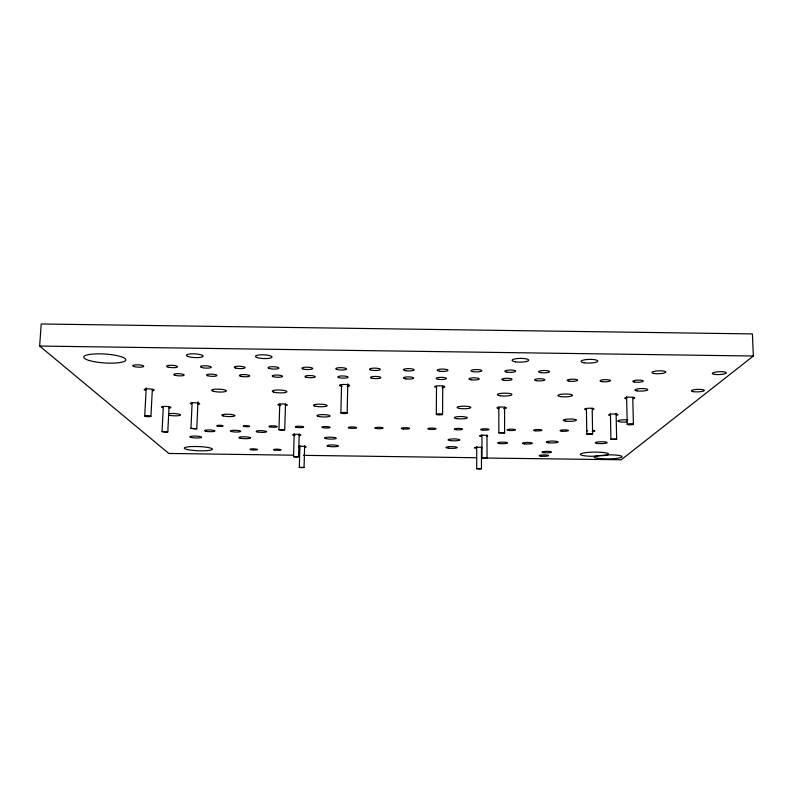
<?xml version="1.0" encoding="UTF-8"?>
<svg xmlns="http://www.w3.org/2000/svg" width="793" height="793" viewBox="0 0 793 793"><rect width="100%" height="100%" fill="white"/><g stroke="black" fill="none" stroke-linecap="round" stroke-linejoin="round"><path stroke-width="1.19" d="M481.47 446.707L481.47 468.722L478.913 469.02L476.692 468.653L476.722 446.647M487.011 434.96L487.021 458.057L484.285 458.384L481.956 457.977L481.966 434.891M436.309 414.293L436.517 386.31M442.563 414.392A3.132 0.575 0.4 0 0 437.994 413.827A3.132 0.575 0.4 0 0 437.746 414.808A3.132 0.575 0.4 0 0 442.563 414.392L442.752 386.161M340.891 412.965L341.525 384.754M347.146 413.054L347.78 383.852M294.213 433.761L293.529 456.679L296.245 457.085L298.564 456.748L299.229 433.83M304.661 445.567L304.046 467.424L301.836 467.721L299.308 467.355L299.942 445.497M285.52 403.984L284.707 429.806L282.823 430.242L278.938 429.717L279.77 404.123M197.982 401.902L196.763 428.706L195.683 428.983L190.944 428.369L192.144 402.547M169.058 406.65L167.799 431.937L166.143 432.244L162.05 431.61L163.308 406.868M150.918 416.335A3.113 0.535 2.8 0 0 146.457 415.611A3.113 0.535 2.8 0 0 146.081 416.513A3.113 0.535 2.8 0 0 150.918 416.335L152.335 389.502M144.713 415.968L146.229 387.817M293.658 455.202L168.79 453.457L39.65 346.055L41.216 323.98L752.398 333.912L753.35 356.017L621.256 459.771L481.956 457.977M586.81 434.148L592.619 433.979L586.81 434.148L586.394 408.544M278.938 429.717L284.707 429.806M610.937 439.302L616.647 439.144L610.937 439.302L610.412 413.411M293.529 456.679L298.564 456.748M299.308 467.355L304.046 467.424M498.856 432.79L504.626 432.879L498.856 432.79L498.797 406.958M162.05 431.61L167.799 431.937M476.692 468.653L481.47 468.722M190.944 428.369L196.763 428.706M39.65 346.055L753.35 356.017M303.541 455.341L476.613 457.749M486.426 457.779L487.021 458.057M632.764 397.372L633.399 424.166M626.609 396.431L627.243 424.354M616.102 413.282L616.647 439.144M592.183 408.127L592.619 433.979M504.546 407.265L504.626 432.879M610.303 415.512A4.629 0.823 -1.1 0 1 609.748 414.352A4.629 0.823 -1.1 0 1 616.28 414.134A4.629 0.823 -1.1 0 1 616.815 415.294M498.995 408.603A4.689 0.872 -0.2 0 1 498.361 407.265A4.689 0.872 -0.2 0 1 505.518 407.374A4.689 0.872 -0.2 0 1 503.644 408.673M586.324 409.822A4.728 0.872 -0.9 0 1 585.63 408.613A4.728 0.872 -0.9 0 1 592.282 408.385A4.728 0.872 -0.9 0 1 592.956 409.594M191.341 403.994A4.728 0.872 2.6 0 1 192.015 402.794A4.728 0.872 2.6 0 1 198.666 403.211A4.728 0.872 2.6 0 1 197.972 404.4M626.51 421.985A6.641 1.15 -1.1 0 1 617.707 420.944A6.641 1.15 -1.1 0 1 627.729 419.884M626.46 398.909A4.986 0.952 -1.3 0 1 625.945 397.571A4.986 0.952 -1.3 0 1 632.983 397.313A4.986 0.952 -1.3 0 1 633.478 398.651M593.382 430.391A4.223 0.704 -0.8 0 1 592.212 431.6M586.77 431.273A4.223 0.704 -0.8 0 1 587.425 430.569M476.107 448.323A3.876 0.605 0.2 0 1 475.057 447.48A3.876 0.605 0.2 0 1 480.429 447.331A3.876 0.605 0.2 0 1 481.47 448.174M481.301 436.447A4.114 0.674 0.1 0 1 480.201 435.506A4.114 0.674 0.1 0 1 485.921 435.337A4.114 0.674 0.1 0 1 487.001 436.279M299.12 447.103A3.846 0.595 1.5 0 1 300.131 446.31A3.846 0.595 1.5 0 1 305.474 446.598A3.846 0.595 1.5 0 1 304.453 447.401M294.966 435.506A4.084 0.664 1.6 0 1 293.4 434.475A4.084 0.664 1.6 0 1 299.645 434.564A4.084 0.664 1.6 0 1 299.03 435.565M145.436 390.315A5.036 0.962 3.1 0 1 145.902 388.976A5.036 0.962 3.1 0 1 152.999 389.432A5.036 0.962 3.1 0 1 152.514 390.771M162.615 407.632A4.669 0.833 2.8 0 1 163.13 406.482A4.669 0.833 2.8 0 1 169.712 406.878A4.669 0.833 2.8 0 1 169.167 408.038M280.653 405.56A4.689 0.872 1.8 0 1 278.779 404.202A4.689 0.872 1.8 0 1 285.936 404.301A4.689 0.872 1.8 0 1 285.302 405.619M342.16 386.36A5.075 1.041 1.3 0 1 340.494 384.764A5.075 1.041 1.3 0 1 348.276 384.873A5.075 1.041 1.3 0 1 347.215 386.429M435.248 387.281A5.075 1.041 0.4 0 1 437.349 385.884A5.075 1.041 0.4 0 1 444.219 386.36A5.075 1.041 0.4 0 1 442.088 387.747M169.623 413.579A6.641 1.15 2.6 0 1 178.96 414.124A6.641 1.15 2.6 0 1 178.187 415.72A6.641 1.15 2.6 0 1 168.84 415.165M597.377 455.697L594.403 456.699A13.937 2.032 -0.7 0 0 605.872 458.899A13.937 2.032 -0.7 0 0 621.9 457.046A13.937 2.032 -0.7 0 0 610.56 454.835L597.377 455.697M608.33 454.419L605.267 455.43L592.173 456.292A14.105 2.092 -0.6 0 1 580.535 454.002A14.105 2.092 -0.6 0 1 596.822 452.119A14.105 2.092 -0.6 0 1 608.33 454.419M341.892 413.381A3.132 0.575 1.3 0 0 347.076 413.203A3.132 0.575 1.3 0 0 343.101 412.439A3.132 0.575 1.3 0 0 341.892 413.381M628.284 424.691A3.083 0.525 -1.1 0 0 633.349 424.305A3.083 0.525 -1.1 0 0 629.335 423.779A3.083 0.525 -1.1 0 0 628.284 424.691M348.92 427.942A4.173 0.714 1.1 0 0 356.146 428.051A4.173 0.714 1.1 0 0 352.35 426.921A4.173 0.714 1.1 0 0 348.92 427.942M507.064 372.175A5.432 1.18 -0.4 0 0 515.638 371.283A5.432 1.18 -0.4 0 0 507.996 370.143A5.432 1.18 -0.4 0 0 507.064 372.175M515.48 361.826A8.317 1.873 -0.6 0 0 528.673 360.399A8.317 1.873 -0.6 0 0 517.056 358.585A8.317 1.873 -0.6 0 0 515.48 361.826M473.371 371.709A5.422 1.18 0 0 0 481.817 370.807A5.422 1.18 0 0 0 474.055 369.667A5.422 1.18 0 0 0 473.371 371.709M500.442 395.776A7.286 1.437 -0.2 0 0 511.931 394.696A7.286 1.437 -0.2 0 0 501.662 393.288A7.286 1.437 -0.2 0 0 500.442 395.776M439.689 371.233A5.412 1.18 0.3 0 0 448.005 370.331A5.412 1.18 0.3 0 0 440.105 369.191A5.412 1.18 0.3 0 0 439.689 371.233M584.094 362.778A8.376 1.854 -1.3 0 0 597.674 361.36A8.376 1.854 -1.3 0 0 586.473 359.556A8.376 1.854 -1.3 0 0 584.094 362.778M405.996 370.767A5.402 1.18 0.7 0 0 414.184 369.865A5.402 1.18 0.7 0 0 406.155 368.725A5.402 1.18 0.7 0 0 405.996 370.767M560.671 396.619A7.325 1.437 -0.8 0 0 572.457 395.538A7.325 1.437 -0.8 0 0 562.495 394.131A7.325 1.437 -0.8 0 0 560.671 396.619M370.311 369.835A5.402 1.18 1 0 0 379.669 369.974A5.402 1.18 1 0 0 374.901 368.13A5.402 1.18 1 0 0 370.311 369.835M565.746 421.133A6.602 1.16 -0.7 0 0 576.382 420.27A6.602 1.16 -0.7 0 0 567.431 419.12A6.602 1.16 -0.7 0 0 565.746 421.133M336.559 369.36A5.412 1.18 1.4 0 0 345.926 369.498A5.412 1.18 1.4 0 0 340.94 367.655A5.412 1.18 1.4 0 0 336.559 369.36M548.568 442.781A5.928 0.942 -0.4 0 0 558.064 442.097A5.928 0.942 -0.4 0 0 549.936 441.156A5.928 0.942 -0.4 0 0 548.568 442.781M302.817 368.894A5.422 1.18 1.7 0 0 312.184 369.032A5.422 1.18 1.7 0 0 306.97 367.179A5.422 1.18 1.7 0 0 302.817 368.894M714.334 374.336A7.028 1.437 -2.4 0 0 726.091 373.225A7.028 1.437 -2.4 0 0 717.516 371.808A7.028 1.437 -2.4 0 0 714.334 374.336M637.086 390.89A6.473 1.269 -1.5 0 0 647.722 389.918A6.473 1.269 -1.5 0 0 639.356 388.669A6.473 1.269 -1.5 0 0 637.086 390.89M654.195 373.493A6.949 1.457 -1.9 0 0 665.664 372.383A6.949 1.457 -1.9 0 0 656.792 370.955A6.949 1.457 -1.9 0 0 654.195 373.493M269.055 368.418A5.432 1.17 2.1 0 0 278.422 368.557A5.432 1.17 2.1 0 0 272.99 366.703A5.432 1.17 2.1 0 0 269.055 368.418M597.416 443.465A5.967 0.932 -0.7 0 0 607.111 442.781A5.967 0.932 -0.7 0 0 599.181 441.84A5.967 0.932 -0.7 0 0 597.416 443.465M235.333 367.952A5.452 1.17 2.4 0 0 244.69 368.081A5.452 1.17 2.4 0 0 239.04 366.237A5.452 1.17 2.4 0 0 235.333 367.952M693.3 391.673A6.532 1.259 -2 0 0 704.184 390.711A6.532 1.259 -2 0 0 696.066 389.462A6.532 1.259 -2 0 0 693.3 391.673M201.571 367.476A5.472 1.17 2.8 0 0 210.938 367.615A5.472 1.17 2.8 0 0 205.06 365.761A5.472 1.17 2.8 0 0 201.571 367.476M167.838 367A5.501 1.16 3.1 0 0 177.206 367.139A5.501 1.16 3.1 0 0 171.11 365.286A5.501 1.16 3.1 0 0 167.838 367M134.096 366.535A5.531 1.15 3.4 0 0 143.464 366.673A5.531 1.15 3.4 0 0 137.139 364.81A5.531 1.15 3.4 0 0 134.096 366.535M541.004 456.193A4.699 0.694 -0.2 0 0 548.498 455.697A4.699 0.694 -0.2 0 0 542.025 454.994A4.699 0.694 -0.2 0 0 541.004 456.193M188.219 356.563A8.386 1.854 3 0 0 202.562 356.781A8.386 1.854 3 0 0 193.472 353.827A8.386 1.854 3 0 0 188.219 356.563M318.013 416.315A6.572 1.18 1.4 0 0 329.373 416.484A6.572 1.18 1.4 0 0 323.187 414.62A6.572 1.18 1.4 0 0 318.013 416.315M457.174 418.694A6.572 1.18 0.2 0 0 467.355 417.822A6.572 1.18 0.2 0 0 457.868 416.662A6.572 1.18 0.2 0 0 457.174 418.694M314.573 406.016A6.879 1.289 1.5 0 0 326.458 406.194A6.879 1.289 1.5 0 0 319.966 404.162A6.879 1.289 1.5 0 0 314.573 406.016M460.158 408.524A6.869 1.289 0.2 0 0 470.824 407.562A6.869 1.289 0.2 0 0 460.911 406.294A6.869 1.289 0.2 0 0 460.158 408.524M325.437 438.549A5.908 0.952 1.3 0 0 335.657 438.698A5.908 0.952 1.3 0 0 330.136 437.181A5.908 0.952 1.3 0 0 325.437 438.549M322.493 427.576A4.173 0.714 1.4 0 0 329.719 427.675A4.173 0.714 1.4 0 0 325.784 426.555A4.173 0.714 1.4 0 0 322.493 427.576M448.521 448.233A5.68 0.882 0.4 0 0 457.293 447.599A5.68 0.882 0.4 0 0 449.036 446.707A5.68 0.882 0.4 0 0 448.521 448.233M296.067 427.209A4.183 0.714 1.6 0 0 303.293 427.308A4.183 0.714 1.6 0 0 299.229 426.178A4.183 0.714 1.6 0 0 296.067 427.209M327.995 446.231A5.69 0.882 1.3 0 0 337.828 446.37A5.69 0.882 1.3 0 0 332.535 444.962A5.69 0.882 1.3 0 0 327.995 446.231M269.64 426.832A4.193 0.714 1.8 0 0 276.866 426.941A4.193 0.714 1.8 0 0 272.663 425.811A4.193 0.714 1.8 0 0 269.64 426.832M174.926 375.267A5.244 1.08 3 0 0 183.877 375.396A5.244 1.08 3 0 0 178.098 373.672A5.244 1.08 3 0 0 174.926 375.267M257.001 357.524A8.326 1.873 2.3 0 0 271.335 357.742A8.326 1.873 2.3 0 0 262.949 354.798A8.326 1.873 2.3 0 0 257.001 357.524M535.245 430.807A4.193 0.704 -0.3 0 0 541.936 430.292A4.193 0.704 -0.3 0 0 536.118 429.588A4.193 0.704 -0.3 0 0 535.245 430.807M273.605 392.079A7.296 1.437 1.9 0 0 286.184 392.267A7.296 1.437 1.9 0 0 278.958 389.987A7.296 1.437 1.9 0 0 273.605 392.079M508.858 430.44A4.183 0.714 -0.1 0 0 515.47 429.915A4.183 0.714 -0.1 0 0 509.572 429.211A4.183 0.714 -0.1 0 0 508.858 430.44M601.877 381.631A5.244 1.08 -1.3 0 0 610.412 380.809A5.244 1.08 -1.3 0 0 603.453 379.758A5.244 1.08 -1.3 0 0 601.877 381.631M634.549 382.087A5.264 1.071 -1.6 0 0 643.192 381.264A5.264 1.071 -1.6 0 0 636.363 380.214A5.264 1.071 -1.6 0 0 634.549 382.087M187.326 449.542A14.096 2.092 2.2 0 0 211.473 449.918A14.096 2.092 2.2 0 0 196.327 446.509A14.096 2.092 2.2 0 0 187.326 449.542M191.024 437.439A5.957 0.942 2.3 0 0 201.214 437.587A5.957 0.942 2.3 0 0 194.751 436.071A5.957 0.942 2.3 0 0 191.024 437.439M89.212 360.508A21.084 4.461 3.8 0 0 124.818 361.122A21.084 4.461 3.8 0 0 100.295 353.837A21.084 4.461 3.8 0 0 89.212 360.508M243.877 426.426A3.152 0.525 2 0 0 249.289 426.505A3.152 0.525 2 0 0 246.038 425.653A3.152 0.525 2 0 0 243.877 426.426M217.441 426.059A3.162 0.525 2.2 0 0 222.863 426.138A3.162 0.525 2.2 0 0 219.512 425.286A3.162 0.525 2.2 0 0 217.441 426.059M207.657 375.723A5.224 1.08 2.6 0 0 216.598 375.852A5.224 1.08 2.6 0 0 211.027 374.127A5.224 1.08 2.6 0 0 207.657 375.723M273.099 376.635A5.194 1.09 2 0 0 282.05 376.764A5.194 1.09 2 0 0 276.876 375.049A5.194 1.09 2 0 0 273.099 376.635M305.82 377.091A5.174 1.09 1.7 0 0 314.771 377.22A5.174 1.09 1.7 0 0 309.805 375.515A5.174 1.09 1.7 0 0 305.82 377.091M338.542 377.547A5.164 1.09 1.3 0 0 347.493 377.676A5.164 1.09 1.3 0 0 342.735 375.971A5.164 1.09 1.3 0 0 338.542 377.547M371.263 378.003A5.164 1.09 1 0 0 380.214 378.132A5.164 1.09 1 0 0 375.664 376.427A5.164 1.09 1 0 0 371.263 378.003M405.847 378.885A5.164 1.09 0.7 0 0 413.668 378.063A5.164 1.09 0.7 0 0 405.996 377.002A5.164 1.09 0.7 0 0 405.847 378.885M438.519 379.341A5.164 1.09 0.3 0 0 446.459 378.519A5.164 1.09 0.3 0 0 438.906 377.458A5.164 1.09 0.3 0 0 438.519 379.341M471.191 379.797A5.174 1.09 0 0 0 479.25 378.975A5.174 1.09 0 0 0 471.815 377.914A5.174 1.09 0 0 0 471.191 379.797M503.862 380.253A5.184 1.09 -0.3 0 0 512.04 379.431A5.184 1.09 -0.3 0 0 504.725 378.38A5.184 1.09 -0.3 0 0 503.862 380.253M240.378 376.179A5.204 1.08 2.3 0 0 249.319 376.308A5.204 1.08 2.3 0 0 243.947 374.593A5.204 1.08 2.3 0 0 240.378 376.179M482.461 430.074A4.183 0.714 0.1 0 0 488.994 429.548A4.183 0.714 0.1 0 0 483.026 428.844A4.183 0.714 0.1 0 0 482.461 430.074M456.064 429.697A4.173 0.714 0.3 0 0 462.527 429.182A4.173 0.714 0.3 0 0 456.481 428.478A4.173 0.714 0.3 0 0 456.064 429.697M429.677 429.33A4.173 0.714 0.5 0 0 436.051 428.805A4.173 0.714 0.5 0 0 429.925 428.101A4.173 0.714 0.5 0 0 429.677 429.33M403.28 428.963A4.173 0.714 0.7 0 0 409.584 428.438A4.173 0.714 0.7 0 0 403.379 427.734A4.173 0.714 0.7 0 0 403.28 428.963M375.347 428.309A4.173 0.714 0.9 0 0 382.573 428.418A4.173 0.714 0.9 0 0 378.905 427.298A4.173 0.714 0.9 0 0 375.347 428.309M569.205 381.175A5.224 1.08 -1 0 0 577.621 380.353A5.224 1.08 -1 0 0 570.544 379.292A5.224 1.08 -1 0 0 569.205 381.175M561.642 431.174A4.213 0.704 -0.6 0 0 568.403 430.658A4.213 0.704 -0.6 0 0 562.673 429.955A4.213 0.704 -0.6 0 0 561.642 431.174M536.534 380.709A5.204 1.09 -0.7 0 0 544.831 379.887A5.204 1.09 -0.7 0 0 537.634 378.836A5.204 1.09 -0.7 0 0 536.534 380.709M540.757 372.641A5.442 1.17 -0.7 0 0 549.46 371.748A5.442 1.17 -0.7 0 0 541.946 370.618A5.442 1.17 -0.7 0 0 540.757 372.641M543.849 452.684A4.788 0.724 -0.3 0 0 551.502 452.169A4.788 0.724 -0.3 0 0 544.91 451.435A4.788 0.724 -0.3 0 0 543.849 452.684M257.17 431.898A5.194 0.852 1.9 0 0 266.121 432.026A5.194 0.852 1.9 0 0 260.857 430.658A5.194 0.852 1.9 0 0 257.17 431.898M231.407 431.531A5.214 0.852 2 0 0 240.348 431.67A5.214 0.852 2 0 0 234.926 430.292A5.214 0.852 2 0 0 231.407 431.531M205.635 431.174A5.224 0.852 2.2 0 0 214.586 431.303A5.224 0.852 2.2 0 0 208.995 429.935A5.224 0.852 2.2 0 0 205.635 431.174M524.421 443.902A4.996 0.793 -0.2 0 0 532.351 443.327A4.996 0.793 -0.2 0 0 525.392 442.544A4.996 0.793 -0.2 0 0 524.421 443.902M499.689 443.555A4.986 0.793 0 0 0 507.53 442.98A4.986 0.793 0 0 0 500.492 442.187A4.986 0.793 0 0 0 499.689 443.555M274.219 449.998A3.787 0.575 1.6 0 0 280.752 450.087A3.787 0.575 1.6 0 0 276.975 449.175A3.787 0.575 1.6 0 0 274.219 449.998M250.687 449.661A3.796 0.565 1.8 0 0 257.219 449.76A3.796 0.565 1.8 0 0 253.334 448.848A3.796 0.565 1.8 0 0 250.687 449.661M450.741 440.65A5.908 0.952 0.3 0 0 459.881 439.956A5.908 0.952 0.3 0 0 451.306 439.005A5.908 0.952 0.3 0 0 450.741 440.65M239.952 438.123A5.928 0.942 1.9 0 0 250.142 438.271A5.928 0.942 1.9 0 0 244.026 436.765A5.928 0.942 1.9 0 0 239.952 438.123M223.13 415.919A6.592 1.16 2.2 0 0 234.441 416.087A6.592 1.16 2.2 0 0 227.532 414.224A6.592 1.16 2.2 0 0 223.13 415.919M213.248 391.236A7.335 1.427 2.5 0 0 225.827 391.425A7.335 1.427 2.5 0 0 218.065 389.135A7.335 1.427 2.5 0 0 213.248 391.236"/></g></svg>
